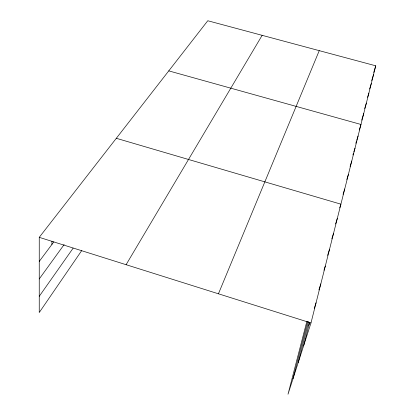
<?xml version="1.0" encoding="UTF-8"?>
<svg xmlns="http://www.w3.org/2000/svg" width="415" height="415" viewBox="0 0 415 415"><rect width="100%" height="100%" fill="white"/><g stroke="black" fill="none" stroke-linecap="round" stroke-linejoin="round"><path stroke-width="0.62" d="M306.789 321.661L288 394.25L310.985 322.958L375.751 65.809L207.775 20.75L39.254 237.339L39.249 312.526L81.631 250.712M51.911 244.445L51.953 241.229M303.604 345.845L309.559 322.434M298.24 362.477L308.713 321.558M292.938 378.921L307.743 321.428M373.718 72.454L375.751 65.809M371.69 80.609L373.562 74.482M369.62 88.971L371.28 83.56M367.571 97.333L368.883 93.064M364.661 108.595L366.378 103.029M361.683 120.168L363.742 113.487M359.26 130.014L360.977 124.469L168.77 70.877M355.811 143.3L356.376 141.479M356.75 140.27L358.062 136.027M352.9 154.961L353.471 153.114M353.855 151.885L354.996 148.202M350.073 166.482L351.764 161.041M346.821 179.513L348.346 174.606M343.034 194.391L344.73 188.96M339.75 207.842L340.902 204.17L116.314 138.299M335.574 223.944L337.322 218.383M331.818 238.853L333.546 233.38M327.606 255.386L329.552 249.244M323.975 270.264L325.319 266.041M318.886 289.95L320.831 283.86M308.776 325.516L309.756 322.45M314.29 308.324L316.064 302.794M218.435 293.799L319.244 50.651M126.093 264.703L262.145 35.332M39.249 296.31L73.133 248.154M39.249 278.947L64.143 244.57M39.249 261.419L53.836 241.862M39.254 237.339L310.985 322.958"/></g></svg>
